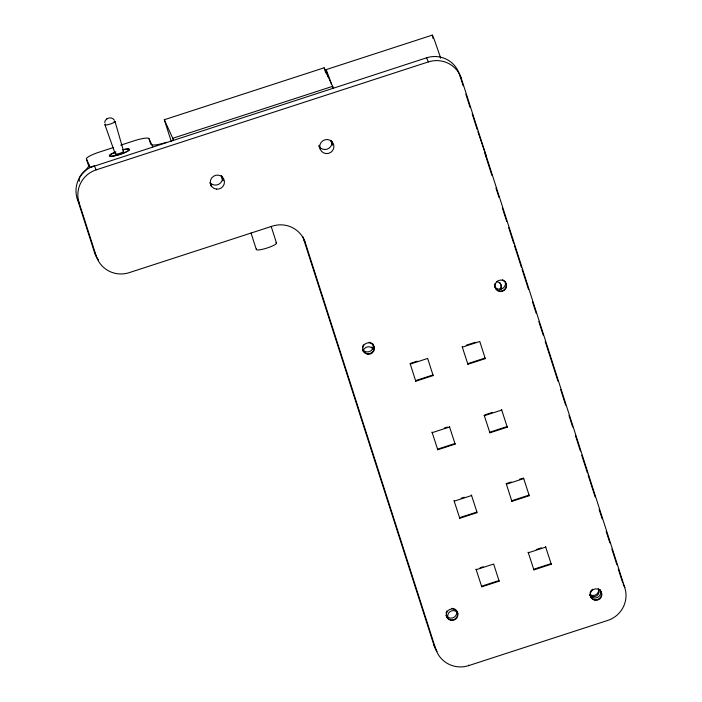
<?xml version="1.0" encoding="UTF-8"?>
<svg xmlns="http://www.w3.org/2000/svg" width="702" height="702" viewBox="0 0 702 702"><rect width="100%" height="100%" fill="white"/><g stroke="black" fill="none" stroke-linecap="round" stroke-linejoin="round"><path stroke-width="1.05" d="M104.712 122.692C104.861 117.883 111.846 116.041 114.347 120.156M107.178 118.664L106.739 118.971M171.297 141.514L164.303 119.735L324.157 67.796L333.406 88.092M326.053 69.656L432.353 35.1M113.575 147.473L99.263 152.115A14.619 2.545 -17.8 0 0 86.425 158.968L88.9 166.672M120.726 145.147L134.012 140.83A14.619 2.545 -17.8 0 1 148.982 138.645L152.703 146.806M302.606 236.372A26.299 25.895 -24.5 0 1 303.422 238.557L433.889 645.006L435.749 649.087A26.299 25.895 -24.5 0 0 468.673 665.619L607.704 620.436A26.299 25.895 -24.5 0 0 624.798 587.653L461.328 78.431L459.468 74.351A26.299 25.895 -24.5 0 0 426.553 57.818L90.26 167.48L86.425 158.968M435.749 649.087L305.282 242.638A26.299 25.895 -24.5 0 0 272.367 226.132L129.159 272.666A26.299 25.895 -24.5 0 1 96.244 256.133L79.072 202.65A26.299 25.895 -24.5 0 1 96.165 169.866L428.413 61.899A26.299 25.895 -24.5 0 1 461.328 78.431M410.003 363.504L417.163 361.179M466.216 345.235L475.421 342.251M462.399 347.148L479.773 341.505L485.275 358.634L467.901 364.277L467.629 363.697L485.003 358.055L485.275 358.634M415.768 381.221L433.143 375.57L427.65 358.441L410.275 364.084L415.768 381.221L415.505 380.633L432.88 374.991L433.143 375.57M444.269 428.053L447.332 427.053M485.152 414.768L492.304 412.443M437.767 449.754L455.142 444.103L449.377 426.386L449.649 426.974L432.274 432.616L432.002 432.037L437.767 449.754L437.504 449.166L454.878 443.524L455.142 444.103M489.899 432.809L507.274 427.167L501.509 409.45L501.772 410.029L484.398 415.681L484.134 415.093L489.899 432.809L489.627 432.23L507.002 426.588L507.274 427.167M461.161 498.244L464.224 497.244M506.133 483.625L511.24 481.967M519.419 479.308L522.481 478.316M454.273 501.149L471.647 495.507M523.771 478.562L506.396 484.213L511.898 501.342L529.273 495.7L523.508 477.983M476.877 512.056L459.503 517.699L459.766 518.287L477.141 512.635L471.375 494.919M480.089 567.769L483.16 566.777M536.31 549.499L541.418 547.841M481.765 586.819L499.148 581.168L493.646 564.039L476.272 569.682L476 569.103L481.765 586.819L481.502 586.231L498.876 580.589L499.148 581.168M533.897 569.875L551.272 564.232L545.507 546.516L545.77 547.095L528.395 552.746L528.132 552.158L533.897 569.875L533.625 569.296L551.009 563.645L551.272 564.232M486.416 156.572L477.869 131.651M426.553 57.818L428.413 61.899M623.051 583.827L623.288 584.336M623.753 585.363L624.332 586.635M624.447 586.89L624.798 587.653M529.273 495.7L529.01 495.112L511.626 500.763L511.898 501.342M303.422 238.557L305.282 242.638M468.436 665.11L468.673 665.619M164.303 119.735L173.552 140.031M96.165 169.866L94.305 165.786A26.299 25.895 -24.5 0 0 77.211 198.569L94.384 252.053L96.244 256.133M77.211 198.569L79.072 202.65M89.198 165.145C87.066 170.691 77.615 174.798 79.352 181.318M115.277 153.984L104.949 124.798M459.468 74.351L463.153 85.811M465.83 94.147L470.173 107.696M472.183 113.943L477.202 129.572M484.889 153.536L491.926 175.456M495.945 187.978L498.964 197.376M502.316 207.81L506.668 221.384M508.678 227.641L513.706 243.304M514.373 245.393L521.41 267.304M522.086 269.392L528.448 289.224M532.467 301.755L536.152 313.232M538.838 321.586L543.19 335.152M545.2 341.418L557.932 381.081M560.617 389.426L565.636 405.089M568.989 415.523L572.674 427.009M575.359 435.354L580.387 451.009M581.721 455.186L587.416 472.929M588.092 475.017L595.129 496.937M599.148 509.468L602.158 518.857M606.186 531.388L609.871 542.865M611.881 549.131L616.909 564.785M618.243 568.962L622.604 582.528M462.135 346.569L467.901 364.277M333.274 88.417L332.608 86.337L172.753 138.285L173.42 140.365M324.157 67.796L325.816 72.982M454.001 500.57L459.766 518.287M331.212 141.023L332.537 145.174M330.747 140.312L332.072 144.463M319.375 146.016L320.375 149.122M318.919 145.305L319.577 147.376M271.191 226.456L276.5 243.015M251.035 233.011L256.344 249.561M221.411 175.561L223.078 180.739M221.279 175.886L222.613 180.028M210.249 182.625L211.241 185.732M210.117 182.941L211.109 186.056M148.982 138.645L150.833 144.419M115.023 121.525L123.613 151.281M598.929 589.522A5.484 5.397 -24.5 0 1 589.961 595.261M598.63 589.32A5.484 5.397 -24.5 0 1 589.847 594.454M449.008 619.559A5.484 5.397 -24.5 0 1 450.061 611.6A5.484 5.397 -24.5 0 1 457.95 613.32M447.876 617.541A5.484 5.397 -24.5 0 1 447.332 616.181M455.563 610.231A5.484 5.397 -24.5 0 1 457.423 612.153M363.066 351.377A5.484 5.397 -24.5 0 1 373.245 349.429M371.735 347.025A5.484 5.397 -24.5 0 1 373.122 349.166M496.919 281.748A5.484 5.397 -24.5 0 1 501 289.443M499.736 282.388A5.484 5.397 -24.5 0 1 499.499 289.654M437.03 651.474A26.299 25.895 -24.5 0 1 433.889 645.006M122.815 149.833A10.232 1.781 -17.8 0 1 127.422 151.237A10.232 1.781 -17.8 0 1 111.951 156.16A10.232 1.781 -17.8 0 1 115.347 152.211M123.21 151.114A4.387 0.763 -17.8 0 1 119.34 153.466A4.387 0.763 -17.8 0 1 115.777 153.387M113.996 121.332A5.3 0.921 -17.8 0 1 113.584 122.727A5.3 0.921 -17.8 0 1 106.967 124.877A5.3 0.921 -17.8 0 1 105.554 124.07M327.843 76.843A43.857 0.886 72 0 1 331.581 84.547M433.125 38.557A43.857 0.886 72 0 1 432.722 37.066M432.467 35.995A43.857 0.886 72 0 1 440.707 58.222M275.877 242.673A10.6 1.843 -17.8 0 1 267.199 247.982A10.6 1.843 -17.8 0 1 256.537 248.956M98.517 259.898A26.299 25.895 -24.5 0 1 94.384 252.053M332.011 141.532A7.125 7.02 -24.5 0 1 319.033 146.437M222.437 176.456A7.125 7.02 -24.5 0 1 210.46 183.082M598.139 588.706A5.844 5.756 -24.5 0 1 599.438 598.464A5.844 5.756 -24.5 0 1 590.066 595.243M590.049 593.014A5.844 5.756 -24.5 0 1 592.628 589.197M451.579 608.362A5.844 5.756 -24.5 0 1 457.625 613.513A5.844 5.756 -24.5 0 1 452.676 619.831A5.844 5.756 -24.5 0 1 446.103 615.356M446.086 613.136A5.844 5.756 -24.5 0 1 446.99 610.942M369.103 342.243A5.844 5.756 -24.5 0 1 374.122 348.043A5.844 5.756 -24.5 0 1 368.813 353.711A5.844 5.756 -24.5 0 1 362.583 349.192M362.565 346.972A5.844 5.756 -24.5 0 1 363.469 344.779M502.351 279.747A5.844 5.756 -24.5 0 1 506.045 286.942A5.844 5.756 -24.5 0 1 498.78 290.777A5.844 5.756 -24.5 0 1 494.901 283.678M456.528 610.415A5.844 5.756 -24.5 0 1 446.235 615.733M166.602 142.287A14.619 2.545 -17.8 0 1 151.632 144.472M122.438 149.851A10.6 1.843 -17.8 0 1 127.755 151.158A10.6 1.843 -17.8 0 1 111.46 156.3A10.6 1.843 -17.8 0 1 115.935 151.904M600.289 589.812A5.844 5.756 -24.5 0 1 597.63 597.376A5.844 5.756 -24.5 0 1 589.908 595.173M505.361 282.037A5.844 5.756 -24.5 0 1 494.629 286.398M372.806 343.769A5.844 5.756 -24.5 0 1 362.715 349.57M325.921 153.554A7.125 7.02 -24.5 0 0 333.38 143.77A7.125 7.02 -24.5 0 0 321.165 142.374A7.125 7.02 -24.5 0 0 325.921 153.554M216.453 189.128A7.125 7.02 -24.5 0 0 223.912 179.343A7.125 7.02 -24.5 0 0 211.697 177.939A7.125 7.02 -24.5 0 0 216.453 189.128M595.226 600.315A5.844 5.756 -24.5 0 0 601.456 592.374A5.844 5.756 -24.5 0 0 591.453 591.084A5.844 5.756 -24.5 0 0 595.226 600.315M451.263 620.436A5.844 5.756 -24.5 0 0 457.493 612.495A5.844 5.756 -24.5 0 0 447.49 611.205A5.844 5.756 -24.5 0 0 451.263 620.436M367.743 354.273A5.844 5.756 -24.5 0 0 373.973 346.332A5.844 5.756 -24.5 0 0 363.969 345.042A5.844 5.756 -24.5 0 0 367.743 354.273M499.938 291.549A5.844 5.756 -24.5 0 0 506.177 283.608A5.844 5.756 -24.5 0 0 496.174 282.318A5.844 5.756 -24.5 0 0 499.938 291.549"/></g></svg>
